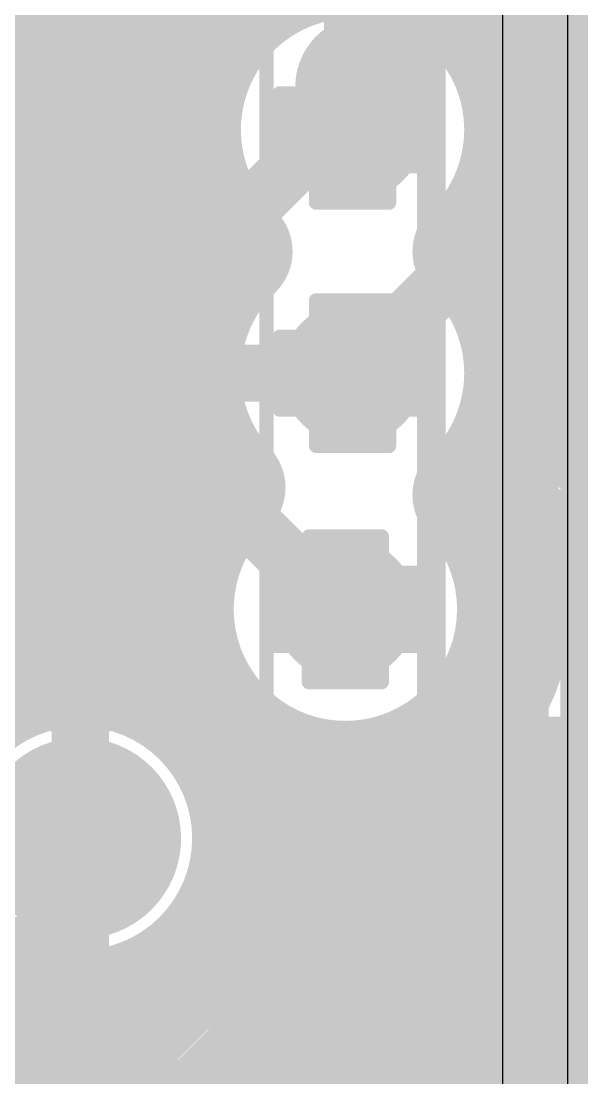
# Model space of a CAD drawing. Header units: millimetres. Extents: x 13 to 259, y -2 to 326.
# Drawn here: x 144.868 to 146.826, y 76.338 to 80.03 of the extents above; entities that cross this region are included whole.
import ezdxf

# ---------------------------------------------------------------- set-up
doc = ezdxf.new("R2010")
doc.units = ezdxf.units.MM
for name, color, linetype in [('BottomLayer', 5, 'Continuous'), ('BottomOverlay', 54, 'Continuous'), ('BottomPaste', 16, 'Continuous'), ('BottomSolder', 6, 'Continuous'), ('ConnectLayer', 7, 'Continuous'), ('DrillDrawing', 1, 'Continuous'), ('Mechanical14', 56, 'Continuous'), ('Mechanical16', 56, 'Continuous'), ('Mechanical34', 56, 'Continuous'), ('Mechanical9', 56, 'Continuous'), ('MidLayer1', 16, 'Continuous'), ('MidLayer2', 76, 'Continuous'), ('MidLayer3', 90, 'Continuous'), ('MidLayer4', 156, 'Continuous'), ('MidLayer5', 130, 'Continuous'), ('MidLayer6', 216, 'Continuous'), ('MultiLayer', 9, 'Continuous'), ('TopLayer', 1, 'Continuous'), ('TopSolder', 216, 'Continuous')]:
    doc.layers.add(name, color=color, linetype=linetype)

# ---------------------------------------------------------------- blocks, each defined once
blk = doc.blocks.new('QFN50P400X400X80_21N_S275_B_89')
at = {"layer": 'BottomLayer', "const_width": 0.2999994}
for points in [[(-1.75000158, 1.00000054), (-2.25000058, 1.00000054)], [(-1.75000158, 0.499999), (-2.25000058, 0.499999)], [(-1.75000158, 0), (-2.25000058, 0)], [(-1.75000158, -0.499999), (-2.25000058, -0.499999)], [(-1.75000158, -1.00000054), (-2.25000058, -1.00000054)]]:
    blk.add_lwpolyline(points, dxfattribs=at)
at = {"layer": 'BottomLayer', "const_width": 0.1499997}
for points in [[(-2.32499916, 1.00000054, 1), (-2.175002, 1.00000054, 1)], [(-1.82500016, 1.00000054, 1), (-1.675003, 1.00000054, 1)], [(-2.32499916, 0.499999, 1), (-2.175002, 0.499999, 1)], [(-1.82500016, 0.499999, 1), (-1.675003, 0.499999, 1)], [(-2.32499916, 0, 1), (-2.175002, 0, 1)], [(-1.82500016, 0, 1), (-1.675003, 0, 1)], [(-2.32499916, -0.499999, 1), (-2.175002, -0.499999, 1)], [(-1.82500016, -0.499999, 1), (-1.675003, -0.499999, 1)], [(-2.32499916, -1.00000054, 1), (-2.175002, -1.00000054, 1)], [(-1.82500016, -1.00000054, 1), (-1.675003, -1.00000054, 1)]]:
    blk.add_lwpolyline(points, format="xyb", close=True, dxfattribs=at)
at = {"layer": 'BottomOverlay', "const_width": 0.1999996}
for points in [[(-2.00000108, 2.00000108), (-2.00000108, 1.49999954)], [(-1.49999954, 2.00000108), (-2.00000108, 2.00000108)]]:
    blk.add_lwpolyline(points, dxfattribs=at)
at = {"layer": 'BottomOverlay'}
for points, const_width in [([(-2.05000098, 2.00000108, 1), (-1.95000118, 2.00000108, 1)], 0.0999998), ([(-2.05000098, 2.00000108, 1), (-1.95000118, 2.00000108, 1)], 0.0999998), ([(-2.05000098, 1.49999954, 1), (-1.95000118, 1.49999954, 1)], 0.0999998), ([(-2.87499806, -1.00000054, 1), (-3.1250001, -1.00000054, 1)], 0.2499995), ([(-3.18749934, -1.00000054, 1), (-3.06250086, -1.00000054, 1)], 0.12499848), ([(-2.9374973, -1.00000054, 1), (-2.81249882, -1.00000054, 1)], 0.12499848)]:
    blk.add_lwpolyline(points, format="xyb", close=True, dxfattribs=dict(at, const_width=const_width))
at = {"layer": 'BottomPaste', "const_width": 0.2999994}
for points in [[(-1.75000158, 1.00000054), (-2.25000058, 1.00000054)], [(-1.75000158, 0.499999), (-2.25000058, 0.499999)], [(-1.75000158, 0), (-2.25000058, 0)], [(-1.75000158, -0.499999), (-2.25000058, -0.499999)], [(-1.75000158, -1.00000054), (-2.25000058, -1.00000054)]]:
    blk.add_lwpolyline(points, dxfattribs=at)
at = {"layer": 'BottomPaste', "const_width": 0.1499997}
for points in [[(-2.32499916, 1.00000054, 1), (-2.175002, 1.00000054, 1)], [(-1.82500016, 1.00000054, 1), (-1.675003, 1.00000054, 1)], [(-2.32499916, 0.499999, 1), (-2.175002, 0.499999, 1)], [(-1.82500016, 0.499999, 1), (-1.675003, 0.499999, 1)], [(-2.32499916, 0, 1), (-2.175002, 0, 1)], [(-1.82500016, 0, 1), (-1.675003, 0, 1)], [(-2.32499916, -0.499999, 1), (-2.175002, -0.499999, 1)], [(-1.82500016, -0.499999, 1), (-1.675003, -0.499999, 1)], [(-2.32499916, -1.00000054, 1), (-2.175002, -1.00000054, 1)], [(-1.82500016, -1.00000054, 1), (-1.675003, -1.00000054, 1)]]:
    blk.add_lwpolyline(points, format="xyb", close=True, dxfattribs=at)
at = {"layer": 'BottomSolder', "const_width": 0.5031994}
for points in [[(-1.75000158, 1.00000054), (-2.25000058, 1.00000054)], [(-1.75000158, 0.499999), (-2.25000058, 0.499999)], [(-1.75000158, 0), (-2.25000058, 0)], [(-1.75000158, -0.499999), (-2.25000058, -0.499999)], [(-1.75000158, -1.00000054), (-2.25000058, -1.00000054)]]:
    blk.add_lwpolyline(points, dxfattribs=at)
at = {"layer": 'BottomSolder', "const_width": 0.2515997}
for points in [[(-2.37579916, 1.00000054, 1), (-2.124202, 1.00000054, 1)], [(-1.87580016, 1.00000054, 1), (-1.624203, 1.00000054, 1)], [(-2.37579916, 0.499999, 1), (-2.124202, 0.499999, 1)], [(-1.87580016, 0.499999, 1), (-1.624203, 0.499999, 1)], [(-2.37579916, 0, 1), (-2.124202, 0, 1)], [(-1.87580016, 0, 1), (-1.624203, 0, 1)], [(-2.37579916, -0.499999, 1), (-2.124202, -0.499999, 1)], [(-1.87580016, -0.499999, 1), (-1.624203, -0.499999, 1)], [(-2.37579916, -1.00000054, 1), (-2.124202, -1.00000054, 1)], [(-1.87580016, -1.00000054, 1), (-1.624203, -1.00000054, 1)]]:
    blk.add_lwpolyline(points, format="xyb", close=True, dxfattribs=at)
at = {"layer": 'Mechanical14', "const_width": 0.0999998}
for points in [[(-2.00000108, 2.00000108), (-2.00000108, -2.00000108)], [(2.00000108, 2.00000108), (-2.00000108, 2.00000108)], [(-1.00000054, -2.00000108), (-2.00000108, -1.00000054)], [(-1.10000034, -2.00000108), (-2.00000108, -1.10000034)], [(-1.20000014, -2.00000108), (-2.00000108, -1.20000014)]]:
    blk.add_lwpolyline(points, dxfattribs=at)
at = {"layer": 'Mechanical14', "const_width": 0.0499999}
for points in [[(-2.02499976, 2.00000108, 1), (-1.9750024, 2.00000108, 1)], [(-2.02499976, 2.00000108, 1), (-1.9750024, 2.00000108, 1)], [(-2.02499976, -1.00000054, 1), (-1.9750024, -1.00000054, 1)], [(-2.02499976, -1.10000034, 1), (-1.9750024, -1.10000034, 1)], [(-2.02499976, -1.20000014, 1), (-1.9750024, -1.20000014, 1)]]:
    blk.add_lwpolyline(points, format="xyb", close=True, dxfattribs=at)
at = {"layer": 'Mechanical16', "const_width": 0.0499999}
blk.add_lwpolyline([(-2.64999978, 2.64999978), (-2.64999978, -2.64999978)], dxfattribs=at)

msp = doc.modelspace()

# ---------------------------------------------------------------- linework, layer by layer
at = {"layer": 'BottomLayer', "const_width": 0.1999996}
for points in [[(145.0750464, 79.80001312), (145.0750464, 80.37501069999999)], [(145.0750464, 79.80001312), (145.07504894, 79.80001057999999)], [(145.61299808, 79.31914031999999), (145.94386864, 79.65001088)], [(145.94386864, 79.65001088), (146.02504704, 79.65001088)], [(145.07504894, 79.30000904), (145.09418022, 79.31914031999999)], [(145.09418022, 79.31914031999999), (145.61299808, 79.31914031999999)], [(145.07504894, 78.80001004), (146.02504704, 78.80001004)], [(145.07504894, 78.30001103999999), (145.07755084, 78.29750913999999)], [(145.07755084, 78.29750913999999), (145.65254588, 78.29750913999999)], [(145.65254588, 78.29750913999999), (146.00004582, 77.9500092)], [(145.0750464, 77.80000696), (145.07504894, 77.8000095)], [(145.0750464, 77.17500948), (145.0750464, 77.80000696)]]:
    msp.add_lwpolyline(points, dxfattribs=at)
at = {"layer": 'BottomLayer'}
for points, const_width in [([(145.0250465, 79.80001312, 1), (145.1250463, 79.80001312, 1)], 0.0999998), ([(145.0250465, 79.80001312, 1), (145.1250463, 79.80001312, 1)], 0.0999998), ([(145.02504904, 79.80001057999999, 1), (145.12504884, 79.80001057999999, 1)], 0.0999998), ([(145.90004856, 79.65001088, 1), (146.15004552, 79.65001088, 1)], 0.2499995), ([(145.89386874, 79.65001088, 1), (145.99386854, 79.65001088, 1)], 0.0999998), ([(145.89386874, 79.65001088, 1), (145.99386854, 79.65001088, 1)], 0.0999998), ([(145.97504714, 79.65001088, 1), (146.07504694, 79.65001088, 1)], 0.0999998), ([(145.04418032, 79.31914031999999, 1), (145.14418012, 79.31914031999999, 1)], 0.0999998), ([(145.04418032, 79.31914031999999, 1), (145.14418012, 79.31914031999999, 1)], 0.0999998), ([(145.56299818, 79.31914031999999, 1), (145.66299798, 79.31914031999999, 1)], 0.0999998), ([(145.56299818, 79.31914031999999, 1), (145.66299798, 79.31914031999999, 1)], 0.0999998), ([(145.02504904, 79.30000904, 1), (145.12504884, 79.30000904, 1)], 0.0999998), ([(145.90004856, 78.80001004, 1), (146.15004552, 78.80001004, 1)], 0.2499995), ([(145.02504904, 78.80001004, 1), (145.12504884, 78.80001004, 1)], 0.0999998), ([(145.97504714, 78.80001004, 1), (146.07504694, 78.80001004, 1)], 0.0999998), ([(145.02504904, 78.30001103999999, 1), (145.12504884, 78.30001103999999, 1)], 0.0999998), ([(145.02755094, 78.29750913999999, 1), (145.12755074, 78.29750913999999, 1)], 0.0999998), ([(145.02755094, 78.29750913999999, 1), (145.12755074, 78.29750913999999, 1)], 0.0999998), ([(145.60254598, 78.29750913999999, 1), (145.70254578, 78.29750913999999, 1)], 0.0999998), ([(145.60254598, 78.29750913999999, 1), (145.70254578, 78.29750913999999, 1)], 0.0999998), ([(145.87504734, 77.97501042, 1), (146.1250443, 77.97501042, 1)], 0.2499995), ([(145.95004592, 77.9500092, 1), (146.05004572, 77.9500092, 1)], 0.0999998), ([(145.0250465, 77.80000696, 1), (145.1250463, 77.80000696, 1)], 0.0999998), ([(145.0250465, 77.80000696, 1), (145.1250463, 77.80000696, 1)], 0.0999998), ([(145.02504904, 77.8000095, 1), (145.12504884, 77.8000095, 1)], 0.0999998), ([(144.95004792, 77.17500948, 1), (145.20004488, 77.17500948, 1)], 0.2499995), ([(145.0250465, 77.17500948, 1), (145.1250463, 77.17500948, 1)], 0.0999998)]:
    msp.add_lwpolyline(points, format="xyb", close=True, dxfattribs=dict(at, const_width=const_width))
at = {"layer": 'BottomSolder'}
msp.add_line((146.55004726, 76.10001036), (146.55004726, 81.45000981999999), dxfattribs=at)
at = {"layer": 'BottomSolder', "const_width": 0.3515995}
msp.add_lwpolyline([(144.89924792, 77.17500948, 1), (145.25084488, 77.17500948, 1)], format="xyb", close=True, dxfattribs=at)
at = {"layer": 'ConnectLayer'}
msp.add_line((146.55004726, 76.10001036), (146.55004726, 81.45000981999999), dxfattribs=at)
at = {"layer": 'ConnectLayer', "const_width": 0.3999992}
for points in [[(146.51004734, 79.98597668), (146.51004734, 89.40580036)], [(146.999706, 68.24001338), (146.999706, 89.3245864)], [(146.59004464, 79.81994196), (146.59004464, 89.08860261999999)], [(137.33593564, 85.82652633999999), (145.49902828, 77.66343369999998)], [(137.33593564, 85.82652633999999), (145.49902828, 77.66343369999998)], [(146.33635198, 80.15119605999999), (150.0035608, 83.81840488)], [(146.33635198, 80.15119605999999), (150.0035608, 83.81840488)], [(144.34445858, 82.21210634), (146.51004734, 80.04651757999999)], [(144.34446112, 82.21211142), (147.6002128, 78.95635974)], [(144.34446112, 82.21211142), (147.6002128, 78.95635974)], [(142.5183967, 81.49259291999999), (145.52651108, 78.48447854)], [(142.5183967, 81.49259291999999), (145.52651108, 78.48447854)], [(145.81375206, 75.38595794), (151.3600478, 80.93225368)], [(141.60537846, 80.70855588), (144.69101872, 77.62291562)], [(141.60537846, 80.70855588), (144.69101872, 77.62291562)], [(146.61048656, 79.576803), (147.62743652, 80.59375295999999)], [(146.61048656, 79.576803), (147.62743652, 80.59375295999999)], [(146.3362961, 80.15123161999999), (146.51004734, 80.32498286)], [(146.3362961, 80.15123161999999), (146.51004734, 80.32498286)], [(146.61069484, 78.72848364), (148.1672551, 80.28504389999999)], [(146.61069484, 78.72848364), (148.1672551, 80.28504389999999)], [(146.59570376, 79.7998404), (151.3600478, 79.7998404)], [(136.29852598, 70.9618977), (145.12364422, 79.78701594)], [(136.29852598, 70.9618977), (145.12364422, 79.78701594)], [(141.52504588, 76.18850904), (145.12354516, 79.78700832)], [(144.70163846, 79.36501018), (145.12364422, 79.78701594)], [(145.07449776, 79.78501188), (145.52912728, 79.33038235999999)], [(145.07450538, 79.78501188), (145.52911458, 79.33040267999999)], [(145.07450538, 79.78501188), (145.52911458, 79.33040267999999)], [(145.07450538, 79.78501188), (145.49814436, 79.36137289999999)], [(146.59004464, 78.96994112), (146.59004464, 79.4800798)], [(144.54971344, 79.46126856), (145.52652378, 78.48445822)], [(145.81375206, 75.38595794), (149.88474976, 79.45695564)], [(145.81375206, 75.38595794), (149.88474976, 79.45695564)], [(143.66451582, 79.36501018), (145.43557908, 79.36501018)], [(142.40157194, 76.21641602), (145.52386186, 79.33870594)], [(142.40157194, 76.21641602), (145.52386186, 79.33870594)], [(144.44677486, 78.26171038), (145.5238263, 79.33876181999999)], [(144.44677486, 78.26171038), (145.5238263, 79.33876181999999)], [(146.51004734, 79.13597583999999), (146.51004734, 79.31404508)], [(146.4584066, 79.24963829999999), (149.96407396, 75.74397094)], [(146.4584066, 79.24963829999999), (149.96407396, 75.74397094)], [(143.97229778, 79.19015658), (145.49904098, 77.66341338)], [(146.59004464, 79.1998416), (151.3600478, 79.1998416)], [(143.66451582, 78.82501126), (145.43557908, 78.82501126)], [(145.1997096, 77.75168853999999), (145.1997096, 78.82501126)], [(146.57548536, 77.84474652), (147.5519782, 78.82123935999999)], [(146.57548536, 77.84474652), (147.5519782, 78.82123935999999)], [(143.6300531, 78.5998428), (145.4700418, 78.5998428)], [(146.58005228, 78.5998428), (151.3600478, 78.5998428)], [(142.65604946, 75.62236589999999), (145.52329798, 78.48961442)], [(142.65604946, 75.62236589999999), (145.52329798, 78.48961442)], [(144.55732328, 77.52373116), (145.52326242, 78.4896703)], [(146.51004734, 78.27165448), (146.51004734, 78.46404423999999)], [(146.45911272, 78.40040454), (147.87122572, 76.98829153999999)], [(146.45911272, 78.40040454), (147.87122572, 76.98829153999999)], [(145.51698608, 75.9377196), (147.76384468, 78.18457819999999)], [(145.51698608, 75.9377196), (147.76384468, 78.18457819999999)], [(144.61354618, 77.999844), (145.41057024, 77.999844)], [(146.5895214, 77.999844), (151.3600478, 77.999844)], [(144.62430308, 77.68962364), (144.69101364, 77.62291307999999)], [(146.51004734, 77.21196393999999), (146.51004734, 77.67836636)], [(146.43481508, 77.57616691999999), (146.51004734, 77.50093466)], [(146.43481762, 77.576172), (147.5369287, 76.47406092)], [(146.43481762, 77.576172), (147.5369287, 76.47406092)], [(146.3997072, 68.24001338), (146.3997072, 77.54099554)], [(145.68844878, 77.47400558), (146.23026888, 76.93218548)], [(145.6884691, 77.47399288), (148.57229874, 74.59016324)], [(145.6884691, 77.47399288), (148.57229874, 74.59016324)], [(145.52954892, 76.79881008), (146.13030972, 77.39957088)], [(145.52954892, 76.79881008), (146.13030972, 77.39957088)], [(145.5299858, 76.7993384), (146.13019288, 77.39954547999999)], [(145.62052664, 77.3998452), (145.86857796, 77.3998452)], [(145.7997084, 75.55865762), (145.7997084, 77.42006614)], [(146.13151368, 77.3998452), (151.3600478, 77.3998452)], [(145.37117992, 76.07309651999999), (146.51004734, 77.21196393999999)], [(145.75204276, 75.69028804), (147.05004626, 76.98829153999999)], [(145.52295, 76.79097672), (145.80600506, 76.50792166)], [(145.52295254, 76.7909818), (147.99571874, 74.3182156)], [(145.52295254, 76.7909818), (147.99571874, 74.3182156)], [(145.5304049, 76.79984639999999), (151.3600478, 76.79984639999999)], [(144.40824306, 75.67759566), (145.45071748, 76.72007008)], [(144.40827354, 75.6775347), (145.4512458, 76.72050696)], [(144.40827354, 75.6775347), (145.4512458, 76.72050696)], [(144.82460494, 76.64080175999999), (145.54411836, 75.92128833999999)], [(144.82460494, 76.64080175999999), (145.54411836, 75.92128833999999)], [(144.82461002, 76.64079921999999), (145.38174632, 76.08366292)], [(145.1997096, 76.01446569999999), (145.1997096, 76.59833042)], [(146.61210962, 76.55035489999999), (151.3600478, 71.80241418)], [(142.4252295, 76.1998476), (151.3600478, 76.1998476)]]:
    msp.add_lwpolyline(points, dxfattribs=at)
at = {"layer": 'ConnectLayer'}
for points, const_width in [([(145.66504522, 80.37501069999999, 1), (144.48504758, 80.37501069999999, 1)], 0.3999992), ([(145.66504522, 80.37501069999999, 1), (144.48504758, 80.37501069999999, 1)], 0.3999992), ([(145.66504522, 80.37501069999999, 1), (144.48504758, 80.37501069999999, 1)], 0.3999992), ([(145.66504522, 80.37501069999999, 1), (144.48504758, 80.37501069999999, 1)], 0.3999992), ([(146.2362963, 80.15123161999999, 1), (146.4362959, 80.15123161999999, 1)], 0.1999996), ([(146.2362963, 80.15123161999999, 1), (146.4362959, 80.15123161999999, 1)], 0.1999996), ([(146.23635218, 80.15119605999999, 1), (146.43635178, 80.15119605999999, 1)], 0.1999996), ([(146.23635218, 80.15119605999999, 1), (146.43635178, 80.15119605999999, 1)], 0.1999996), ([(146.41004754, 80.04651757999999, 1), (146.61004714, 80.04651757999999, 1)], 0.1999996), ([(146.41004754, 79.98597668, 1), (146.61004714, 79.98597668, 1)], 0.1999996), ([(146.41004754, 79.98597668, 1), (146.61004714, 79.98597668, 1)], 0.1999996), ([(146.49004484, 79.81994196, 1), (146.69004444, 79.81994196, 1)], 0.1999996), ([(146.49004484, 79.81994196, 1), (146.69004444, 79.81994196, 1)], 0.1999996), ([(146.49570396, 79.7998404, 1), (146.69570356, 79.7998404, 1)], 0.1999996), ([(144.97449796, 79.78501188, 1), (145.17449756, 79.78501188, 1)], 0.1999996), ([(144.97450558, 79.78501188, 1), (145.17450518, 79.78501188, 1)], 0.1999996), ([(144.97450558, 79.78501188, 1), (145.17450518, 79.78501188, 1)], 0.1999996), ([(144.97450558, 79.78501188, 1), (145.17450518, 79.78501188, 1)], 0.1999996), ([(145.02354536, 79.78700832, 1), (145.22354496, 79.78700832, 1)], 0.1999996), ([(145.02364442, 79.78701594, 1), (145.22364402, 79.78701594, 1)], 0.1999996), ([(145.02364442, 79.78701594, 1), (145.22364402, 79.78701594, 1)], 0.1999996), ([(145.02364442, 79.78701594, 1), (145.22364402, 79.78701594, 1)], 0.1999996), ([(146.51504606, 79.65001088, 1), (146.71504566, 79.65001088, 1)], 0.1999996), ([(146.51504606, 79.65001088, 1), (146.71504566, 79.65001088, 1)], 0.1999996), ([(146.51504606, 79.65001088, 1), (146.71504566, 79.65001088, 1)], 0.1999996), ([(146.51504606, 79.65001088, 1), (146.71504566, 79.65001088, 1)], 0.1999996), ([(146.51504606, 79.65001088, 1), (146.71504566, 79.65001088, 1)], 0.1999996), ([(146.51504606, 79.65001088, 1), (146.71504566, 79.65001088, 1)], 0.1999996), ([(146.51048676, 79.576803, 1), (146.71048636, 79.576803, 1)], 0.1999996), ([(146.51048676, 79.576803, 1), (146.71048636, 79.576803, 1)], 0.1999996), ([(146.49004484, 79.4800798, 1), (146.69004444, 79.4800798, 1)], 0.1999996), ([(146.49004484, 79.4800798, 1), (146.69004444, 79.4800798, 1)], 0.1999996), ([(144.60163866, 79.36501018, 1), (144.80163826, 79.36501018, 1)], 0.1999996), ([(145.33557928, 79.36501018, 1), (145.53557888, 79.36501018, 1)], 0.1999996), ([(145.39814456, 79.36137289999999, 1), (145.59814416, 79.36137289999999, 1)], 0.1999996), ([(145.41143892, 79.35965586, 1), (145.61143852, 79.35965586, 1)], 0.1999996), ([(145.4238265, 79.33876181999999, 1), (145.6238261, 79.33876181999999, 1)], 0.1999996), ([(145.4238265, 79.33876181999999, 1), (145.6238261, 79.33876181999999, 1)], 0.1999996), ([(145.42386206, 79.33870594, 1), (145.62386166, 79.33870594, 1)], 0.1999996), ([(145.42386206, 79.33870594, 1), (145.62386166, 79.33870594, 1)], 0.1999996), ([(145.42911478, 79.33040267999999, 1), (145.62911438, 79.33040267999999, 1)], 0.1999996), ([(145.42911478, 79.33040267999999, 1), (145.62911438, 79.33040267999999, 1)], 0.1999996), ([(145.42912748, 79.33038235999999, 1), (145.62912708, 79.33038235999999, 1)], 0.1999996), ([(146.41004754, 79.31404508, 1), (146.61004714, 79.31404508, 1)], 0.1999996), ([(146.41004754, 79.31404508, 1), (146.61004714, 79.31404508, 1)], 0.1999996), ([(146.3584068, 79.24963829999999, 1), (146.5584064, 79.24963829999999, 1)], 0.1999996), ([(146.3584068, 79.24963829999999, 1), (146.5584064, 79.24963829999999, 1)], 0.1999996), ([(145.5158126, 79.22501046, 1), (145.7158122, 79.22501046, 1)], 0.1999996), ([(145.5158126, 79.22501046, 1), (145.7158122, 79.22501046, 1)], 0.1999996), ([(145.5158126, 79.22501046, 1), (145.7158122, 79.22501046, 1)], 0.1999996), ([(145.5158126, 79.22501046, 1), (145.7158122, 79.22501046, 1)], 0.1999996), ([(145.5158126, 79.22501046, 1), (145.7158122, 79.22501046, 1)], 0.1999996), ([(145.5158126, 79.22501046, 1), (145.7158122, 79.22501046, 1)], 0.1999996), ([(146.33428188, 79.22501046, 1), (146.53428148, 79.22501046, 1)], 0.1999996), ([(146.33428188, 79.22501046, 1), (146.53428148, 79.22501046, 1)], 0.1999996), ([(146.33428188, 79.22501046, 1), (146.53428148, 79.22501046, 1)], 0.1999996), ([(146.33428188, 79.22501046, 1), (146.53428148, 79.22501046, 1)], 0.1999996), ([(146.33428188, 79.22501046, 1), (146.53428148, 79.22501046, 1)], 0.1999996), ([(146.33428188, 79.22501046, 1), (146.53428148, 79.22501046, 1)], 0.1999996), ([(146.49004484, 79.1998416, 1), (146.69004444, 79.1998416, 1)], 0.1999996), ([(146.41004754, 79.13597583999999, 1), (146.61004714, 79.13597583999999, 1)], 0.1999996), ([(146.41004754, 79.13597583999999, 1), (146.61004714, 79.13597583999999, 1)], 0.1999996), ([(146.49004484, 78.96994112, 1), (146.69004444, 78.96994112, 1)], 0.1999996), ([(146.49004484, 78.96994112, 1), (146.69004444, 78.96994112, 1)], 0.1999996), ([(145.0997098, 78.82501126, 1), (145.2997094, 78.82501126, 1)], 0.1999996), ([(145.33557928, 78.82501126, 1), (145.53557888, 78.82501126, 1)], 0.1999996), ([(145.33557928, 78.82501126, 1), (145.53557888, 78.82501126, 1)], 0.1999996), ([(146.51504606, 78.80001004, 1), (146.71504566, 78.80001004, 1)], 0.1999996), ([(146.51504606, 78.80001004, 1), (146.71504566, 78.80001004, 1)], 0.1999996), ([(146.51504606, 78.80001004, 1), (146.71504566, 78.80001004, 1)], 0.1999996), ([(146.51504606, 78.80001004, 1), (146.71504566, 78.80001004, 1)], 0.1999996), ([(146.51504606, 78.80001004, 1), (146.71504566, 78.80001004, 1)], 0.1999996), ([(146.51504606, 78.80001004, 1), (146.71504566, 78.80001004, 1)], 0.1999996), ([(146.51069504, 78.72848364, 1), (146.71069464, 78.72848364, 1)], 0.1999996), ([(146.51069504, 78.72848364, 1), (146.71069464, 78.72848364, 1)], 0.1999996), ([(145.370042, 78.5998428, 1), (145.5700416, 78.5998428, 1)], 0.1999996), ([(146.48005248, 78.5998428, 1), (146.68005208, 78.5998428, 1)], 0.1999996), ([(145.42326262, 78.4896703, 1), (145.62326222, 78.4896703, 1)], 0.1999996), ([(145.42329818, 78.48961442, 1), (145.62329778, 78.48961442, 1)], 0.1999996), ([(145.42329818, 78.48961442, 1), (145.62329778, 78.48961442, 1)], 0.1999996), ([(145.42651128, 78.48447854, 1), (145.62651088, 78.48447854, 1)], 0.1999996), ([(145.42651128, 78.48447854, 1), (145.62651088, 78.48447854, 1)], 0.1999996), ([(145.42652398, 78.48445822, 1), (145.62652358, 78.48445822, 1)], 0.1999996), ([(146.41004754, 78.46404423999999, 1), (146.61004714, 78.46404423999999, 1)], 0.1999996), ([(146.41004754, 78.46404423999999, 1), (146.61004714, 78.46404423999999, 1)], 0.1999996), ([(145.49109332, 78.40028262, 1), (145.69109292, 78.40028262, 1)], 0.1999996), ([(145.49109332, 78.40028262, 1), (145.69109292, 78.40028262, 1)], 0.1999996), ([(145.49109332, 78.40028262, 1), (145.69109292, 78.40028262, 1)], 0.1999996), ([(145.49109332, 78.40028262, 1), (145.69109292, 78.40028262, 1)], 0.1999996), ([(145.49109332, 78.40028262, 1), (145.69109292, 78.40028262, 1)], 0.1999996), ([(145.49109332, 78.40028262, 1), (145.69109292, 78.40028262, 1)], 0.1999996), ([(145.49109332, 78.40028262, 1), (145.69109292, 78.40028262, 1)], 0.1999996), ([(145.49109332, 78.40028262, 1), (145.69109292, 78.40028262, 1)], 0.1999996), ([(146.35911292, 78.40040454, 1), (146.55911252, 78.40040454, 1)], 0.1999996), ([(146.35911292, 78.40040454, 1), (146.55911252, 78.40040454, 1)], 0.1999996), ([(146.33399994, 78.37473784, 1), (146.53399954, 78.37473784, 1)], 0.1999996), ([(146.33399994, 78.37473784, 1), (146.53399954, 78.37473784, 1)], 0.1999996), ([(146.33399994, 78.37473784, 1), (146.53399954, 78.37473784, 1)], 0.1999996), ([(146.33399994, 78.37473784, 1), (146.53399954, 78.37473784, 1)], 0.1999996), ([(146.33399994, 78.37473784, 1), (146.53399954, 78.37473784, 1)], 0.1999996), ([(146.33399994, 78.37473784, 1), (146.53399954, 78.37473784, 1)], 0.1999996), ([(146.33399994, 78.37473784, 1), (146.53399954, 78.37473784, 1)], 0.1999996), ([(146.33399994, 78.37473784, 1), (146.53399954, 78.37473784, 1)], 0.1999996), ([(146.41004754, 78.27165448, 1), (146.61004714, 78.27165448, 1)], 0.1999996), ([(146.41004754, 78.27165448, 1), (146.61004714, 78.27165448, 1)], 0.1999996), ([(145.31057044, 77.999844, 1), (145.51057004, 77.999844, 1)], 0.1999996), ([(146.4895216, 77.999844, 1), (146.6895212, 77.999844, 1)], 0.1999996), ([(146.49004484, 77.97501042, 1), (146.69004444, 77.97501042, 1)], 0.1999996), ([(146.49004484, 77.97501042, 1), (146.69004444, 77.97501042, 1)], 0.1999996), ([(146.49004484, 77.97501042, 1), (146.69004444, 77.97501042, 1)], 0.1999996), ([(146.49004484, 77.97501042, 1), (146.69004444, 77.97501042, 1)], 0.1999996), ([(146.49004484, 77.97501042, 1), (146.69004444, 77.97501042, 1)], 0.1999996), ([(146.49004484, 77.97501042, 1), (146.69004444, 77.97501042, 1)], 0.1999996), ([(146.47548556, 77.84474652, 1), (146.67548516, 77.84474652, 1)], 0.1999996), ([(146.47548556, 77.84474652, 1), (146.67548516, 77.84474652, 1)], 0.1999996), ([(145.66504522, 77.17500948, 1), (144.48504758, 77.17500948, 1)], 0.3999992), ([(145.66504522, 77.17500948, 1), (144.48504758, 77.17500948, 1)], 0.3999992), ([(145.66504522, 77.17500948, 1), (144.48504758, 77.17500948, 1)], 0.3999992), ([(145.66504522, 77.17500948, 1), (144.48504758, 77.17500948, 1)], 0.3999992), ([(145.0997098, 77.75168853999999, 1), (145.2997094, 77.75168853999999, 1)], 0.1999996), ([(145.39902848, 77.66343369999998, 1), (145.59902808, 77.66343369999998, 1)], 0.1999996), ([(145.39902848, 77.66343369999998, 1), (145.59902808, 77.66343369999998, 1)], 0.1999996), ([(145.39904118, 77.66341338, 1), (145.59904078, 77.66341338, 1)], 0.1999996), ([(146.41004754, 77.67836636, 1), (146.61004714, 77.67836636, 1)], 0.1999996), ([(146.41004754, 77.67836636, 1), (146.61004714, 77.67836636, 1)], 0.1999996), ([(144.59101384, 77.62291307999999, 1), (144.79101344, 77.62291307999999, 1)], 0.1999996), ([(144.59101892, 77.62291562, 1), (144.79101852, 77.62291562, 1)], 0.1999996), ([(144.59101892, 77.62291562, 1), (144.79101852, 77.62291562, 1)], 0.1999996), ([(146.33481528, 77.57616691999999, 1), (146.53481488, 77.57616691999999, 1)], 0.1999996), ([(146.33481782, 77.576172, 1), (146.53481742, 77.576172, 1)], 0.1999996), ([(146.33481782, 77.576172, 1), (146.53481742, 77.576172, 1)], 0.1999996), ([(146.2997074, 77.54099554, 1), (146.499707, 77.54099554, 1)], 0.1999996), ([(145.58844898, 77.47400558, 1), (145.78844858, 77.47400558, 1)], 0.1999996), ([(145.5884693, 77.47399288, 1), (145.7884689, 77.47399288, 1)], 0.1999996), ([(145.5884693, 77.47399288, 1), (145.7884689, 77.47399288, 1)], 0.1999996), ([(146.41004754, 77.50093466, 1), (146.61004714, 77.50093466, 1)], 0.1999996), ([(145.52052684, 77.3998452, 1), (145.72052644, 77.3998452, 1)], 0.1999996), ([(145.6997086, 77.42006614, 1), (145.8997082, 77.42006614, 1)], 0.1999996), ([(145.76857816, 77.3998452, 1), (145.96857776, 77.3998452, 1)], 0.1999996), ([(146.03019308, 77.39954547999999, 1), (146.23019268, 77.39954547999999, 1)], 0.1999996), ([(146.03030992, 77.39957088, 1), (146.23030952, 77.39957088, 1)], 0.1999996), ([(146.03030992, 77.39957088, 1), (146.23030952, 77.39957088, 1)], 0.1999996), ([(146.03151388, 77.3998452, 1), (146.23151348, 77.3998452, 1)], 0.1999996), ([(146.41004754, 77.21196393999999, 1), (146.61004714, 77.21196393999999, 1)], 0.1999996), ([(146.41004754, 77.21196393999999, 1), (146.61004714, 77.21196393999999, 1)], 0.1999996), ([(145.56504542, 77.17500948, 1), (145.76504502, 77.17500948, 1)], 0.1999996), ([(145.56504542, 77.17500948, 1), (145.76504502, 77.17500948, 1)], 0.1999996), ([(145.56504542, 77.17500948, 1), (145.76504502, 77.17500948, 1)], 0.1999996), ([(145.56504542, 77.17500948, 1), (145.76504502, 77.17500948, 1)], 0.1999996), ([(146.13026908, 76.93218548, 1), (146.33026868, 76.93218548, 1)], 0.1999996), ([(145.4229502, 76.79097672, 1), (145.6229498, 76.79097672, 1)], 0.1999996), ([(145.42295274, 76.7909818, 1), (145.62295234, 76.7909818, 1)], 0.1999996), ([(145.42295274, 76.7909818, 1), (145.62295234, 76.7909818, 1)], 0.1999996), ([(145.42954912, 76.79881008, 1), (145.62954872, 76.79881008, 1)], 0.1999996), ([(145.42954912, 76.79881008, 1), (145.62954872, 76.79881008, 1)], 0.1999996), ([(145.429986, 76.7993384, 1), (145.6299856, 76.7993384, 1)], 0.1999996), ([(145.4304051, 76.79984639999999, 1), (145.6304047, 76.79984639999999, 1)], 0.1999996), ([(145.35071768, 76.72007008, 1), (145.55071728, 76.72007008, 1)], 0.1999996), ([(145.351246, 76.72050696, 1), (145.5512456, 76.72050696, 1)], 0.1999996), ([(145.351246, 76.72050696, 1), (145.5512456, 76.72050696, 1)], 0.1999996), ([(144.72460514, 76.64080175999999, 1), (144.92460474, 76.64080175999999, 1)], 0.1999996), ([(144.72460514, 76.64080175999999, 1), (144.92460474, 76.64080175999999, 1)], 0.1999996), ([(144.72461022, 76.64079921999999, 1), (144.92460982, 76.64079921999999, 1)], 0.1999996), ([(145.0997098, 76.59833042, 1), (145.2997094, 76.59833042, 1)], 0.1999996), ([(146.51210982, 76.55035489999999, 1), (146.71210942, 76.55035489999999, 1)], 0.1999996), ([(145.70600526, 76.50792166, 1), (145.90600486, 76.50792166, 1)], 0.1999996)]:
    msp.add_lwpolyline(points, format="xyb", close=True, dxfattribs=dict(at, const_width=const_width))
at = {"layer": 'ConnectLayer', "const_width": 0.3999992}
for points in [[(145.51143872, 79.35965586, -0.5885099770173388), (146.05004572, 80.23947883999999)], [(145.6158124, 79.22501046, -1.512019681476673), (146.61504586, 79.65001088)], [(145.6158124, 79.22501046, -1.512019681476673), (146.61504586, 79.65001088)], [(145.6158124, 79.22501046, -1.104508932826457), (146.51004734, 79.98597668)], [(146.59004464, 79.81994196, -0.07316930617928423), (146.61504586, 79.65001088)], [(146.61504586, 79.65001088, -0.2038278940456732), (146.43428168, 79.22501046)], [(146.61504586, 79.65001088, -0.2038278940456732), (146.43428168, 79.22501046)], [(146.61504586, 79.65001088, -0.07316930617928431), (146.59004464, 79.4800798)], [(146.51004734, 79.31404508, -0.04965953396362943), (146.43428168, 79.22501046)], [(145.59109312, 78.40028262, -0.407744879823122), (145.6158124, 79.22501046)], [(145.59109312, 78.40028262, -0.407744879823122), (145.6158124, 79.22501046)], [(145.59109312, 78.40028262, -0.407744879823122), (145.6158124, 79.22501046)], [(146.43428168, 79.22501046, -0.2038278940456734), (146.61504586, 78.80001004)], [(146.43428168, 79.22501046, -0.2038278940456734), (146.61504586, 78.80001004)], [(146.43428168, 79.22501046, -0.04965953396362945), (146.51004734, 79.13597583999999)], [(146.59004464, 78.96994112, -0.07316930617928423), (146.61504586, 78.80001004)], [(145.59109312, 78.40028262, -0.1992648075089599), (145.43557908, 78.82501126)], [(146.61504586, 78.80001004, -0.2040005206558572), (146.43399974, 78.37473784)], [(146.61504586, 78.80001004, -0.2040005206558572), (146.43399974, 78.37473784)], [(146.61504586, 78.80001004, -0.2040005206558572), (146.43399974, 78.37473784)], [(146.51004734, 78.46404423999999, -0.04982567922188553), (146.43399974, 78.37473784)], [(146.51004734, 77.67836636, -1.149721464173352), (145.59109312, 78.40028262)], [(146.59004464, 77.97501042, -1.512564457514323), (145.59109312, 78.40028262)], [(146.59004464, 77.97501042, -1.512564457514323), (145.59109312, 78.40028262)], [(146.59004464, 77.97501042, -1.512564457514323), (145.59109312, 78.40028262)], [(146.43399974, 78.37473784, -0.1882699145666484), (146.59004464, 77.97501042)], [(146.43399974, 78.37473784, -0.1882699145666484), (146.59004464, 77.97501042)], [(146.43399974, 78.37473784, -0.05444069035576075), (146.51004734, 78.27165448)], [(146.43399974, 78.37473784, -0.1882699145666484), (146.59004464, 77.97501042)]]:
    msp.add_lwpolyline(points, format="xyb", dxfattribs=at)
at = {"layer": 'DrillDrawing', "const_width": 0.0508}
for points in [[(145.89804704, 79.77701087999999), (145.89804704, 79.90401087999999)], [(145.89804704, 79.90401087999999), (146.15204704, 79.90401087999999)], [(146.15204704, 79.77701087999999), (146.15204704, 79.90401087999999)], [(145.77104704, 79.52301088), (145.77104704, 79.77701087999999)], [(145.77104704, 79.77701087999999), (145.89804704, 79.77701087999999)], [(146.15204704, 79.77701087999999), (146.27904704, 79.77701087999999)], [(146.27904704, 79.52301088), (146.27904704, 79.77701087999999)], [(145.77104704, 79.52301088), (145.89804704, 79.52301088)], [(145.89804704, 79.39601087999999), (145.89804704, 79.52301088)], [(146.15204704, 79.52301088), (146.27904704, 79.52301088)], [(146.15204704, 79.39601087999999), (146.15204704, 79.52301088)], [(145.89804704, 79.39601087999999), (146.15204704, 79.39601087999999)], [(145.89804704, 78.92701004), (145.89804704, 79.05401004)], [(145.89804704, 79.05401004), (146.15204704, 79.05401004)], [(146.15204704, 78.92701004), (146.15204704, 79.05401004)], [(145.77104704, 78.67301004), (145.77104704, 78.92701004)], [(145.77104704, 78.92701004), (145.89804704, 78.92701004)], [(146.15204704, 78.92701004), (146.27904704, 78.92701004)], [(146.27904704, 78.67301004), (146.27904704, 78.92701004)], [(145.77104704, 78.67301004), (145.89804704, 78.67301004)], [(145.89804704, 78.54601004), (145.89804704, 78.67301004)], [(146.15204704, 78.67301004), (146.27904704, 78.67301004)], [(146.15204704, 78.54601004), (146.15204704, 78.67301004)], [(145.89804704, 78.54601004), (146.15204704, 78.54601004)], [(145.87304582, 78.10201042), (145.87304582, 78.22901042)], [(145.87304582, 78.22901042), (146.12704582, 78.22901042)], [(146.12704582, 78.10201042), (146.12704582, 78.22901042)], [(145.74604582, 77.84801042), (145.74604582, 78.10201042)], [(145.74604582, 78.10201042), (145.87304582, 78.10201042)], [(146.12704582, 78.10201042), (146.25404582, 78.10201042)], [(146.25404582, 77.84801042), (146.25404582, 78.10201042)], [(145.74604582, 77.84801042), (145.87304582, 77.84801042)], [(145.87304582, 77.72101042), (145.87304582, 77.84801042)], [(146.12704582, 77.84801042), (146.25404582, 77.84801042)], [(146.12704582, 77.72101042), (146.12704582, 77.84801042)], [(145.87304582, 77.72101042), (146.12704582, 77.72101042)], [(144.9480464, 77.30200948), (144.9480464, 77.42900947999999)], [(144.9480464, 77.42900947999999), (145.2020464, 77.42900947999999)], [(145.2020464, 77.30200948), (145.2020464, 77.42900947999999)], [(144.8210464, 77.30200948), (144.9480464, 77.30200948)], [(145.2020464, 77.30200948), (145.3290464, 77.30200948)], [(145.3290464, 77.04800947999999), (145.3290464, 77.30200948)], [(144.8210464, 77.04800947999999), (144.9480464, 77.04800947999999)], [(144.9480464, 76.92100948), (144.9480464, 77.04800947999999)], [(145.2020464, 77.04800947999999), (145.3290464, 77.04800947999999)], [(145.2020464, 76.92100948), (145.2020464, 77.04800947999999)], [(144.9480464, 76.92100948), (145.2020464, 76.92100948)]]:
    msp.add_lwpolyline(points, dxfattribs=at)
at = {"layer": 'DrillDrawing', "const_width": 0.0254}
for points in [[(145.88534704, 79.90401087999999, 1), (145.91074704, 79.90401087999999, 1)], [(145.88534704, 79.90401087999999, 1), (145.91074704, 79.90401087999999, 1)], [(146.13934704, 79.90401087999999, 1), (146.16474704, 79.90401087999999, 1)], [(146.13934704, 79.90401087999999, 1), (146.16474704, 79.90401087999999, 1)], [(145.75834704, 79.77701087999999, 1), (145.78374704, 79.77701087999999, 1)], [(145.75834704, 79.77701087999999, 1), (145.78374704, 79.77701087999999, 1)], [(145.88534704, 79.77701087999999, 1), (145.91074704, 79.77701087999999, 1)], [(145.88534704, 79.77701087999999, 1), (145.91074704, 79.77701087999999, 1)], [(146.13934704, 79.77701087999999, 1), (146.16474704, 79.77701087999999, 1)], [(146.13934704, 79.77701087999999, 1), (146.16474704, 79.77701087999999, 1)], [(146.26634704, 79.77701087999999, 1), (146.29174704, 79.77701087999999, 1)], [(146.26634704, 79.77701087999999, 1), (146.29174704, 79.77701087999999, 1)], [(145.75834704, 79.52301088, 1), (145.78374704, 79.52301088, 1)], [(145.75834704, 79.52301088, 1), (145.78374704, 79.52301088, 1)], [(145.88534704, 79.52301088, 1), (145.91074704, 79.52301088, 1)], [(145.88534704, 79.52301088, 1), (145.91074704, 79.52301088, 1)], [(146.13934704, 79.52301088, 1), (146.16474704, 79.52301088, 1)], [(146.13934704, 79.52301088, 1), (146.16474704, 79.52301088, 1)], [(146.26634704, 79.52301088, 1), (146.29174704, 79.52301088, 1)], [(146.26634704, 79.52301088, 1), (146.29174704, 79.52301088, 1)], [(145.88534704, 79.39601087999999, 1), (145.91074704, 79.39601087999999, 1)], [(145.88534704, 79.39601087999999, 1), (145.91074704, 79.39601087999999, 1)], [(146.13934704, 79.39601087999999, 1), (146.16474704, 79.39601087999999, 1)], [(146.13934704, 79.39601087999999, 1), (146.16474704, 79.39601087999999, 1)], [(145.88534704, 79.05401004, 1), (145.91074704, 79.05401004, 1)], [(145.88534704, 79.05401004, 1), (145.91074704, 79.05401004, 1)], [(146.13934704, 79.05401004, 1), (146.16474704, 79.05401004, 1)], [(146.13934704, 79.05401004, 1), (146.16474704, 79.05401004, 1)], [(145.75834704, 78.92701004, 1), (145.78374704, 78.92701004, 1)], [(145.75834704, 78.92701004, 1), (145.78374704, 78.92701004, 1)], [(145.88534704, 78.92701004, 1), (145.91074704, 78.92701004, 1)], [(145.88534704, 78.92701004, 1), (145.91074704, 78.92701004, 1)], [(146.13934704, 78.92701004, 1), (146.16474704, 78.92701004, 1)], [(146.13934704, 78.92701004, 1), (146.16474704, 78.92701004, 1)], [(146.26634704, 78.92701004, 1), (146.29174704, 78.92701004, 1)], [(146.26634704, 78.92701004, 1), (146.29174704, 78.92701004, 1)], [(145.75834704, 78.67301004, 1), (145.78374704, 78.67301004, 1)], [(145.75834704, 78.67301004, 1), (145.78374704, 78.67301004, 1)], [(145.88534704, 78.67301004, 1), (145.91074704, 78.67301004, 1)], [(145.88534704, 78.67301004, 1), (145.91074704, 78.67301004, 1)], [(146.13934704, 78.67301004, 1), (146.16474704, 78.67301004, 1)], [(146.13934704, 78.67301004, 1), (146.16474704, 78.67301004, 1)], [(146.26634704, 78.67301004, 1), (146.29174704, 78.67301004, 1)], [(146.26634704, 78.67301004, 1), (146.29174704, 78.67301004, 1)], [(145.88534704, 78.54601004, 1), (145.91074704, 78.54601004, 1)], [(145.88534704, 78.54601004, 1), (145.91074704, 78.54601004, 1)], [(146.13934704, 78.54601004, 1), (146.16474704, 78.54601004, 1)], [(146.13934704, 78.54601004, 1), (146.16474704, 78.54601004, 1)], [(145.86034582, 78.22901042, 1), (145.88574582, 78.22901042, 1)], [(145.86034582, 78.22901042, 1), (145.88574582, 78.22901042, 1)], [(146.11434582, 78.22901042, 1), (146.13974582, 78.22901042, 1)], [(146.11434582, 78.22901042, 1), (146.13974582, 78.22901042, 1)], [(145.73334582, 78.10201042, 1), (145.75874582, 78.10201042, 1)], [(145.73334582, 78.10201042, 1), (145.75874582, 78.10201042, 1)], [(145.86034582, 78.10201042, 1), (145.88574582, 78.10201042, 1)], [(145.86034582, 78.10201042, 1), (145.88574582, 78.10201042, 1)], [(146.11434582, 78.10201042, 1), (146.13974582, 78.10201042, 1)], [(146.11434582, 78.10201042, 1), (146.13974582, 78.10201042, 1)], [(146.24134582, 78.10201042, 1), (146.26674582, 78.10201042, 1)], [(146.24134582, 78.10201042, 1), (146.26674582, 78.10201042, 1)], [(145.73334582, 77.84801042, 1), (145.75874582, 77.84801042, 1)], [(145.73334582, 77.84801042, 1), (145.75874582, 77.84801042, 1)], [(145.86034582, 77.84801042, 1), (145.88574582, 77.84801042, 1)], [(145.86034582, 77.84801042, 1), (145.88574582, 77.84801042, 1)], [(146.11434582, 77.84801042, 1), (146.13974582, 77.84801042, 1)], [(146.11434582, 77.84801042, 1), (146.13974582, 77.84801042, 1)], [(146.24134582, 77.84801042, 1), (146.26674582, 77.84801042, 1)], [(146.24134582, 77.84801042, 1), (146.26674582, 77.84801042, 1)], [(145.86034582, 77.72101042, 1), (145.88574582, 77.72101042, 1)], [(145.86034582, 77.72101042, 1), (145.88574582, 77.72101042, 1)], [(146.11434582, 77.72101042, 1), (146.13974582, 77.72101042, 1)], [(146.11434582, 77.72101042, 1), (146.13974582, 77.72101042, 1)], [(144.9353464, 77.42900947999999, 1), (144.9607464, 77.42900947999999, 1)], [(144.9353464, 77.42900947999999, 1), (144.9607464, 77.42900947999999, 1)], [(145.1893464, 77.42900947999999, 1), (145.2147464, 77.42900947999999, 1)], [(145.1893464, 77.42900947999999, 1), (145.2147464, 77.42900947999999, 1)], [(144.9353464, 77.30200948, 1), (144.9607464, 77.30200948, 1)], [(144.9353464, 77.30200948, 1), (144.9607464, 77.30200948, 1)], [(145.1893464, 77.30200948, 1), (145.2147464, 77.30200948, 1)], [(145.1893464, 77.30200948, 1), (145.2147464, 77.30200948, 1)], [(145.3163464, 77.30200948, 1), (145.3417464, 77.30200948, 1)], [(145.3163464, 77.30200948, 1), (145.3417464, 77.30200948, 1)], [(144.9353464, 77.04800947999999, 1), (144.9607464, 77.04800947999999, 1)], [(144.9353464, 77.04800947999999, 1), (144.9607464, 77.04800947999999, 1)], [(145.1893464, 77.04800947999999, 1), (145.2147464, 77.04800947999999, 1)], [(145.1893464, 77.04800947999999, 1), (145.2147464, 77.04800947999999, 1)], [(145.3163464, 77.04800947999999, 1), (145.3417464, 77.04800947999999, 1)], [(145.3163464, 77.04800947999999, 1), (145.3417464, 77.04800947999999, 1)], [(144.9353464, 76.92100948, 1), (144.9607464, 76.92100948, 1)], [(144.9353464, 76.92100948, 1), (144.9607464, 76.92100948, 1)], [(145.1893464, 76.92100948, 1), (145.2147464, 76.92100948, 1)], [(145.1893464, 76.92100948, 1), (145.2147464, 76.92100948, 1)]]:
    msp.add_lwpolyline(points, format="xyb", close=True, dxfattribs=at)
at = {"layer": 'Mechanical34', "const_width": 0.0999998}
msp.add_lwpolyline([(146.80004676, 72.80000933999999), (146.80004676, 131.80001072)], dxfattribs=at)
at = {"layer": 'Mechanical9', "const_width": 0.0999998}
msp.add_lwpolyline([(146.3000503, 66.80000863999999), (146.3000503, 100.7000272)], dxfattribs=at)
at = {"layer": 'MidLayer1', "const_width": 0.2499995}
for points in [[(145.90004856, 79.65001088, 1), (146.15004552, 79.65001088, 1)], [(145.90004856, 78.80001004, 1), (146.15004552, 78.80001004, 1)], [(145.87504734, 77.97501042, 1), (146.1250443, 77.97501042, 1)], [(144.95004792, 77.17500948, 1), (145.20004488, 77.17500948, 1)]]:
    msp.add_lwpolyline(points, format="xyb", close=True, dxfattribs=at)
at = {"layer": 'MidLayer2', "const_width": 0.1999996}
msp.add_lwpolyline([(141.98597968, 76.52501077999999), (145.81097838, 80.35000948)], dxfattribs=at)
at = {"layer": 'MidLayer2', "const_width": 0.2499995}
for points in [[(145.90004856, 79.65001088, 1), (146.15004552, 79.65001088, 1)], [(145.90004856, 78.80001004, 1), (146.15004552, 78.80001004, 1)], [(145.87504734, 77.97501042, 1), (146.1250443, 77.97501042, 1)], [(144.95004792, 77.17500948, 1), (145.20004488, 77.17500948, 1)]]:
    msp.add_lwpolyline(points, format="xyb", close=True, dxfattribs=at)
at = {"layer": 'MidLayer3', "const_width": 0.2499995}
for points in [[(145.90004856, 79.65001088, 1), (146.15004552, 79.65001088, 1)], [(145.90004856, 78.80001004, 1), (146.15004552, 78.80001004, 1)], [(145.87504734, 77.97501042, 1), (146.1250443, 77.97501042, 1)], [(144.95004792, 77.17500948, 1), (145.20004488, 77.17500948, 1)]]:
    msp.add_lwpolyline(points, format="xyb", close=True, dxfattribs=at)
at = {"layer": 'MidLayer4', "const_width": 0.1999996}
for points in [[(146.51504606, 79.29000906), (146.51504606, 83.85101086)], [(146.02504704, 79.65001088), (146.02504704, 81.0910113)], [(146.02504704, 78.80001004), (146.51504606, 79.29000906)]]:
    msp.add_lwpolyline(points, dxfattribs=at)
at = {"layer": 'MidLayer4'}
for points, const_width in [([(145.90004856, 79.65001088, 1), (146.15004552, 79.65001088, 1)], 0.2499995), ([(145.97504714, 79.65001088, 1), (146.07504694, 79.65001088, 1)], 0.0999998), ([(146.46504616, 79.29000906, 1), (146.56504596, 79.29000906, 1)], 0.0999998), ([(146.46504616, 79.29000906, 1), (146.56504596, 79.29000906, 1)], 0.0999998), ([(145.90004856, 78.80001004, 1), (146.15004552, 78.80001004, 1)], 0.2499995), ([(145.97504714, 78.80001004, 1), (146.07504694, 78.80001004, 1)], 0.0999998), ([(145.87504734, 77.97501042, 1), (146.1250443, 77.97501042, 1)], 0.2499995), ([(144.95004792, 77.17500948, 1), (145.20004488, 77.17500948, 1)], 0.2499995)]:
    msp.add_lwpolyline(points, format="xyb", close=True, dxfattribs=dict(at, const_width=const_width))
at = {"layer": 'MidLayer5', "const_width": 0.2499995}
for points in [[(145.90004856, 79.65001088, 1), (146.15004552, 79.65001088, 1)], [(145.90004856, 78.80001004, 1), (146.15004552, 78.80001004, 1)], [(145.87504734, 77.97501042, 1), (146.1250443, 77.97501042, 1)], [(144.95004792, 77.17500948, 1), (145.20004488, 77.17500948, 1)]]:
    msp.add_lwpolyline(points, format="xyb", close=True, dxfattribs=at)
at = {"layer": 'MidLayer6', "const_width": 0.2499995}
for points in [[(145.90004856, 79.65001088, 1), (146.15004552, 79.65001088, 1)], [(145.90004856, 78.80001004, 1), (146.15004552, 78.80001004, 1)], [(145.87504734, 77.97501042, 1), (146.1250443, 77.97501042, 1)], [(144.95004792, 77.17500948, 1), (145.20004488, 77.17500948, 1)]]:
    msp.add_lwpolyline(points, format="xyb", close=True, dxfattribs=at)
at = {"layer": 'MultiLayer', "const_width": 0.2499995}
for points in [[(145.90004856, 79.65001088, 1), (146.15004552, 79.65001088, 1)], [(145.90004856, 78.80001004, 1), (146.15004552, 78.80001004, 1)], [(145.87504734, 77.97501042, 1), (146.1250443, 77.97501042, 1)], [(144.95004792, 77.17500948, 1), (145.20004488, 77.17500948, 1)]]:
    msp.add_lwpolyline(points, format="xyb", close=True, dxfattribs=at)
at = {"layer": 'TopLayer'}
msp.add_line((146.77504808, 131.8000158), (146.77505316, 72.80001696000001), dxfattribs=at)
at = {"layer": 'TopLayer', "const_width": 0.2499995}
for points in [[(145.90004856, 79.65001088, 1), (146.15004552, 79.65001088, 1)], [(145.90004856, 78.80001004, 1), (146.15004552, 78.80001004, 1)], [(145.87504734, 77.97501042, 1), (146.1250443, 77.97501042, 1)], [(144.95004792, 77.17500948, 1), (145.20004488, 77.17500948, 1)]]:
    msp.add_lwpolyline(points, format="xyb", close=True, dxfattribs=at)
at = {"layer": 'TopSolder', "const_width": 0.3515995}
msp.add_lwpolyline([(144.89924792, 77.17500948, 1), (145.25084488, 77.17500948, 1)], format="xyb", close=True, dxfattribs=at)

# ---------------------------------------------------------------- block references
at = {"rotation": 180}
msp.add_blockref('QFN50P400X400X80_21N_S275_B_89', (143.07504786, 78.80001004), dxfattribs=at)

doc.saveas('drawing.dxf')
